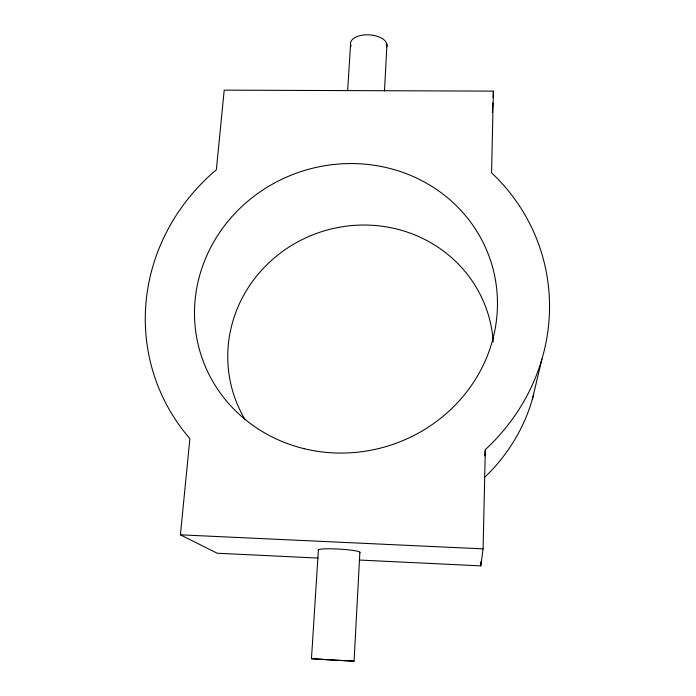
<?xml version="1.0" encoding="UTF-8"?>
<svg xmlns="http://www.w3.org/2000/svg" width="696" height="696" viewBox="0 0 696 696"><rect width="100%" height="100%" fill="white"/><g stroke="black" fill="none" stroke-linecap="round" stroke-linejoin="round"><path stroke-width="1.04" d="M359.327 560.045L480.814 565.874L480.919 561.533M480.814 565.874L483.085 548.866L485.321 449.599A203.145 192.174 -18 0 0 491.559 172.808L493.403 91.124L224.208 90.149L216.369 169.72A203.145 192.174 -18 0 0 189.886 438.645L180.412 534.832L217.222 553.233L318.107 558.07M492.394 112.561L492.846 102.912M493.099 97.553L493.403 91.124M318.403 549.727L311.469 658.668L329.774 659.938L354.073 661.165L359.875 552.189M384.479 90.915L386.941 44.675M347.626 90.619L350.558 44.527M484.781 455.915L485.321 449.599M532.301 399.478L541.975 358.945M311.512 658.721L354.073 661.165M180.412 534.832L483.085 548.866M245.053 419.549A133.406 127.846 -18 0 1 322.587 231.368A133.406 127.846 -18 0 1 493.247 341.91M533.719 394.31A177.959 170.633 -18 0 1 484.399 477.587M318.411 550.275A20.906 2.088 3.3 0 1 339.43 549.127A20.906 2.088 3.3 0 1 359.693 552.728M351.115 46.197A18.261 9.605 3.3 0 1 368.201 34.809A18.261 9.605 3.3 0 1 386.593 47.163M304.282 448.72A152.259 143.941 -18 0 0 492.959 268.63A152.259 143.941 -18 0 0 240.712 207.599A152.259 143.941 -18 0 0 304.282 448.72"/></g></svg>
